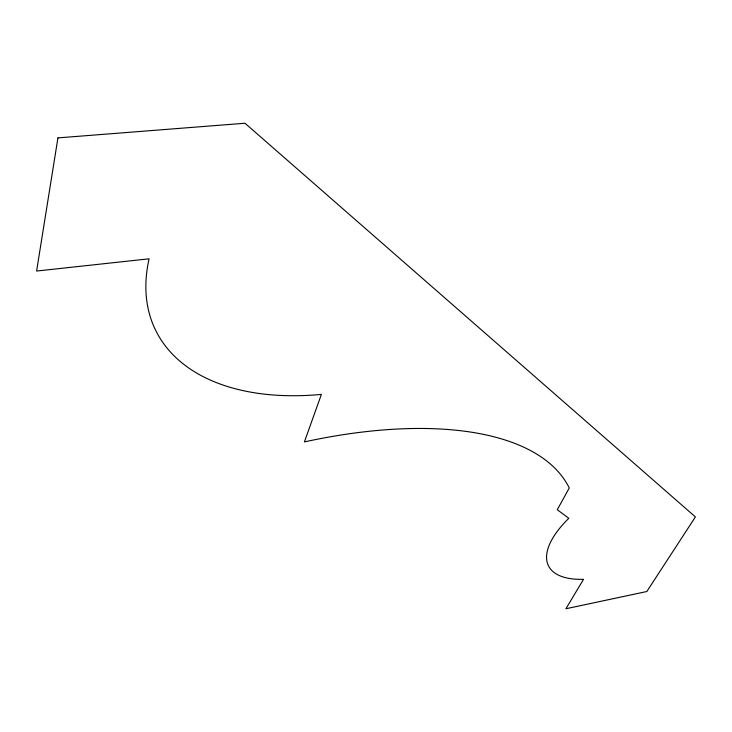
<?xml version="1.0" encoding="UTF-8"?>
<svg xmlns="http://www.w3.org/2000/svg" width="732" height="732" viewBox="0 0 732 732"><rect width="100%" height="100%" fill="white"/><g stroke="black" fill="none" stroke-linecap="round" stroke-linejoin="round"><path stroke-width="1.1" d="M57.938 137.891L36.6 271.041L149.099 258.808A262.047 155.294 -26.2 0 0 321.385 394.392L304.402 441.908A348.807 154.672 -21.4 0 1 569.267 487.969L557.281 509.719L568.81 518.302A99.515 41.733 -26.9 0 0 583.532 579.314L565.909 608.759L646.841 591.511L695.4 516.92L244.991 123.241L57.938 137.891"/></g></svg>
